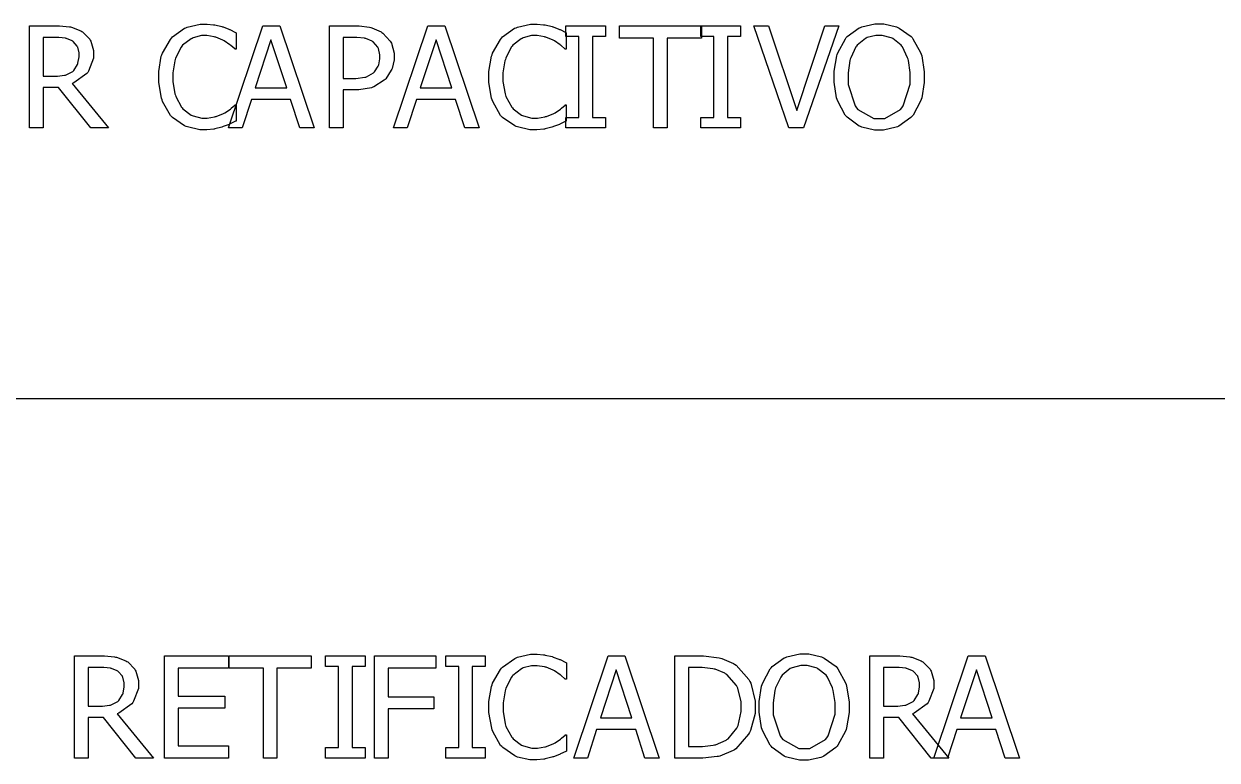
# Model space of a CAD drawing. Header units: millimetres. Extents: x 1974 to 2099, y 1386 to 1555.
# Drawn here: x 2072.844 to 2074.819, y 1473.43 to 1474.649 of the extents above; entities that cross this region are included whole.
import ezdxf

# ---------------------------------------------------------------- set-up
doc = ezdxf.new("R2010")
doc.units = ezdxf.units.MM
doc.layers.add('TEXTO', color=4, linetype='Continuous')

msp = doc.modelspace()

# ---------------------------------------------------------------- linework, layer by layer
at = {"layer": 'TEXTO', "color": 0}
for p, q in [((2072.8533, 1474.4767), (2072.8533, 1474.6456)), ((2072.8533, 1474.6456), (2072.8969, 1474.6456)), ((2072.8969, 1474.6456), (2072.9029, 1474.6456)), ((2072.9029, 1474.6456), (2072.9195, 1474.6443)), ((2072.9195, 1474.6443), (2072.9211, 1474.644)), ((2072.9211, 1474.644), (2072.9228, 1474.6438)), ((2072.9228, 1474.6438), (2072.9383, 1474.6376)), ((2072.9383, 1474.6376), (2072.9399, 1474.6366)), ((2072.9399, 1474.6366), (2072.9413, 1474.6358)), ((2072.9413, 1474.6358), (2072.953, 1474.6235)), ((2073.0899, 1474.6273), (2073.1098, 1474.6417)), ((2073.1098, 1474.6417), (2073.1122, 1474.6427)), ((2073.1122, 1474.6427), (2073.1144, 1474.6437)), ((2073.1144, 1474.6437), (2073.1359, 1474.6486)), ((2073.1359, 1474.6486), (2073.1431, 1474.6486)), ((2073.1431, 1474.6486), (2073.1471, 1474.6486)), ((2073.1471, 1474.6486), (2073.1579, 1474.6476)), ((2073.1579, 1474.6476), (2073.1591, 1474.6474)), ((2073.1591, 1474.6474), (2073.1603, 1474.6472)), ((2073.1603, 1474.6472), (2073.1718, 1474.6446)), ((2073.1718, 1474.6446), (2073.1729, 1474.6442)), ((2073.1729, 1474.6442), (2073.1738, 1474.6439)), ((2073.1738, 1474.6439), (2073.1831, 1474.6404)), ((2073.1828, 1474.4767), (2073.2397, 1474.6456)), ((2073.1831, 1474.6404), (2073.1841, 1474.6399)), ((2073.1841, 1474.6399), (2073.1849, 1474.6396)), ((2073.1849, 1474.6396), (2073.1943, 1474.6349)), ((2073.1943, 1474.6349), (2073.1953, 1474.6343)), ((2073.1953, 1474.6343), (2073.1953, 1474.6073)), ((2073.2397, 1474.6456), (2073.2674, 1474.6456)), ((2073.2674, 1474.6456), (2073.3243, 1474.4767)), ((2073.35, 1474.4767), (2073.35, 1474.6456)), ((2073.35, 1474.6456), (2073.3924, 1474.6456)), ((2073.3924, 1474.6456), (2073.3987, 1474.6456)), ((2073.3987, 1474.6456), (2073.4161, 1474.6435)), ((2073.4161, 1474.6435), (2073.418, 1474.643)), ((2073.418, 1474.643), (2073.4197, 1474.6427)), ((2073.4197, 1474.6427), (2073.4352, 1474.636)), ((2073.4352, 1474.636), (2073.4366, 1474.635)), ((2073.4366, 1474.635), (2073.4381, 1474.6339)), ((2073.4381, 1474.6339), (2073.4503, 1474.6202)), ((2073.4559, 1474.4767), (2073.5128, 1474.6456)), ((2073.5128, 1474.6456), (2073.5406, 1474.6456)), ((2073.5406, 1474.6456), (2073.5975, 1474.4767)), ((2073.6362, 1474.6273), (2073.6562, 1474.6417)), ((2073.6562, 1474.6417), (2073.6585, 1474.6427)), ((2073.6585, 1474.6427), (2073.6608, 1474.6437)), ((2073.6608, 1474.6437), (2073.6823, 1474.6486)), ((2073.6823, 1474.6486), (2073.6895, 1474.6486)), ((2073.6895, 1474.6486), (2073.6935, 1474.6486)), ((2073.6935, 1474.6486), (2073.7042, 1474.6476)), ((2073.7042, 1474.6476), (2073.7055, 1474.6474)), ((2073.7055, 1474.6474), (2073.7067, 1474.6472)), ((2073.7067, 1474.6472), (2073.7182, 1474.6446)), ((2073.7182, 1474.6446), (2073.7193, 1474.6442)), ((2073.7193, 1474.6442), (2073.7202, 1474.6439)), ((2073.7202, 1474.6439), (2073.7295, 1474.6404)), ((2073.7295, 1474.6404), (2073.7304, 1474.6399)), ((2073.7304, 1474.6399), (2073.7313, 1474.6396)), ((2073.7313, 1474.6396), (2073.7407, 1474.6349)), ((2073.7407, 1474.6349), (2073.7417, 1474.6343)), ((2073.7408, 1474.6283), (2073.7408, 1474.6456)), ((2073.7408, 1474.6456), (2073.8064, 1474.6456)), ((2073.7417, 1474.6343), (2073.7417, 1474.6073)), ((2073.8064, 1474.6456), (2073.8064, 1474.6283)), ((2073.8295, 1474.6256), (2073.8295, 1474.6456)), ((2073.8295, 1474.6456), (2073.9653, 1474.6456)), ((2073.9643, 1474.6283), (2073.9643, 1474.6456)), ((2073.9643, 1474.6456), (2074.0299, 1474.6456)), ((2073.9653, 1474.6456), (2073.9653, 1474.6256)), ((2074.0299, 1474.6456), (2074.0299, 1474.6283)), ((2074.1102, 1474.4767), (2074.0521, 1474.6456)), ((2074.0521, 1474.6456), (2074.0762, 1474.6456)), ((2074.0762, 1474.6456), (2074.123, 1474.5054)), ((2074.123, 1474.5054), (2074.1697, 1474.6456)), ((2074.1926, 1474.6456), (2074.1345, 1474.4767)), ((2074.1697, 1474.6456), (2074.1926, 1474.6456)), ((2074.1697, 1474.6456), (2074.1697, 1474.6456)), ((2074.2067, 1474.6281), (2074.2264, 1474.6423)), ((2074.2264, 1474.6423), (2074.2287, 1474.6432)), ((2074.2287, 1474.6432), (2074.2309, 1474.6442)), ((2074.2309, 1474.6442), (2074.2523, 1474.6491)), ((2074.2523, 1474.6491), (2074.2595, 1474.6491)), ((2074.2595, 1474.6491), (2074.2672, 1474.6491)), ((2074.2672, 1474.6491), (2074.2882, 1474.6441)), ((2074.2882, 1474.6441), (2074.2905, 1474.643)), ((2074.2905, 1474.643), (2074.2927, 1474.6421)), ((2074.2927, 1474.6421), (2074.3122, 1474.628)), ((2072.898, 1474.6263), (2072.8757, 1474.6263)), ((2072.8757, 1474.6263), (2072.8757, 1474.5625)), ((2072.9017, 1474.6263), (2072.898, 1474.6263)), ((2072.9127, 1474.6253), (2072.9017, 1474.6263)), ((2072.9138, 1474.625), (2072.9127, 1474.6253)), ((2072.9147, 1474.6248), (2072.9138, 1474.625)), ((2072.9241, 1474.621), (2072.9147, 1474.6248)), ((2072.9248, 1474.6204), (2072.9241, 1474.621)), ((2072.9257, 1474.6199), (2072.9248, 1474.6204)), ((2072.9324, 1474.6121), (2072.9257, 1474.6199)), ((2072.9329, 1474.6111), (2072.9324, 1474.6121)), ((2072.953, 1474.6235), (2072.9538, 1474.622)), ((2072.9538, 1474.622), (2072.9547, 1474.6205)), ((2072.9547, 1474.6205), (2072.959, 1474.605)), ((2073.0734, 1474.6005), (2073.0865, 1474.6234)), ((2073.0865, 1474.6234), (2073.0882, 1474.6254)), ((2073.0882, 1474.6254), (2073.0899, 1474.6273)), ((2073.1056, 1474.612), (2073.1043, 1474.6106)), ((2073.1067, 1474.6135), (2073.1056, 1474.612)), ((2073.1208, 1474.6243), (2073.1067, 1474.6135)), ((2073.1224, 1474.625), (2073.1208, 1474.6243)), ((2073.124, 1474.6258), (2073.1224, 1474.625)), ((2073.1378, 1474.6295), (2073.124, 1474.6258)), ((2073.1429, 1474.6295), (2073.1378, 1474.6295)), ((2073.147, 1474.6295), (2073.1429, 1474.6295)), ((2073.1592, 1474.6275), (2073.147, 1474.6295)), ((2073.1605, 1474.6271), (2073.1592, 1474.6275)), ((2073.1617, 1474.6268), (2073.1605, 1474.6271)), ((2073.1735, 1474.622), (2073.1617, 1474.6268)), ((2073.1745, 1474.6214), (2073.1735, 1474.622)), ((2073.1756, 1474.6208), (2073.1745, 1474.6214)), ((2073.1851, 1474.6144), (2073.1756, 1474.6208)), ((2073.1859, 1474.6137), (2073.1851, 1474.6144)), ((2073.1867, 1474.6132), (2073.1859, 1474.6137)), ((2073.193, 1474.6077), (2073.1867, 1474.6132)), ((2073.2529, 1474.6227), (2073.227, 1474.543)), ((2073.279, 1474.543), (2073.2529, 1474.6227)), ((2073.3911, 1474.6263), (2073.3725, 1474.6263)), ((2073.3725, 1474.6263), (2073.3725, 1474.5588)), ((2073.3952, 1474.6263), (2073.3911, 1474.6263)), ((2073.4075, 1474.6251), (2073.3952, 1474.6263)), ((2073.4087, 1474.6248), (2073.4075, 1474.6251)), ((2073.4099, 1474.6246), (2073.4087, 1474.6248)), ((2073.4202, 1474.6204), (2073.4099, 1474.6246)), ((2073.4212, 1474.6198), (2073.4202, 1474.6204)), ((2073.4221, 1474.6191), (2073.4212, 1474.6198)), ((2073.4297, 1474.6104), (2073.4221, 1474.6191)), ((2073.4503, 1474.6202), (2073.4513, 1474.6186)), ((2073.4513, 1474.6186), (2073.4522, 1474.6169)), ((2073.4522, 1474.6169), (2073.4567, 1474.6003)), ((2073.5261, 1474.6227), (2073.5001, 1474.543)), ((2073.5522, 1474.543), (2073.5261, 1474.6227)), ((2073.6197, 1474.6005), (2073.6328, 1474.6234)), ((2073.6328, 1474.6234), (2073.6346, 1474.6254)), ((2073.6346, 1474.6254), (2073.6362, 1474.6273)), ((2073.652, 1474.612), (2073.6507, 1474.6106)), ((2073.6531, 1474.6135), (2073.652, 1474.612)), ((2073.6672, 1474.6243), (2073.6531, 1474.6135)), ((2073.6688, 1474.625), (2073.6672, 1474.6243)), ((2073.6704, 1474.6258), (2073.6688, 1474.625)), ((2073.6842, 1474.6295), (2073.6704, 1474.6258)), ((2073.6893, 1474.6295), (2073.6842, 1474.6295)), ((2073.6934, 1474.6295), (2073.6893, 1474.6295)), ((2073.7056, 1474.6275), (2073.6934, 1474.6295)), ((2073.7069, 1474.6271), (2073.7056, 1474.6275)), ((2073.7081, 1474.6268), (2073.7069, 1474.6271)), ((2073.7199, 1474.622), (2073.7081, 1474.6268)), ((2073.7209, 1474.6214), (2073.7199, 1474.622)), ((2073.722, 1474.6208), (2073.7209, 1474.6214)), ((2073.7315, 1474.6144), (2073.722, 1474.6208)), ((2073.7323, 1474.6137), (2073.7315, 1474.6144)), ((2073.7331, 1474.6132), (2073.7323, 1474.6137)), ((2073.7394, 1474.6077), (2073.7331, 1474.6132)), ((2073.7624, 1474.6283), (2073.7408, 1474.6283)), ((2073.7624, 1474.4939), (2073.7624, 1474.6283)), ((2073.8064, 1474.6283), (2073.7849, 1474.6283)), ((2073.7849, 1474.6283), (2073.7849, 1474.4939)), ((2073.8861, 1474.6256), (2073.8295, 1474.6256)), ((2073.8861, 1474.4767), (2073.8861, 1474.6256)), ((2073.9653, 1474.6256), (2073.9087, 1474.6256)), ((2073.9087, 1474.6256), (2073.9087, 1474.4767)), ((2073.9859, 1474.6283), (2073.9643, 1474.6283)), ((2073.9859, 1474.4939), (2073.9859, 1474.6283)), ((2074.0299, 1474.6283), (2074.0084, 1474.6283)), ((2074.0084, 1474.6283), (2074.0084, 1474.4939)), ((2074.191, 1474.6012), (2074.2035, 1474.6242)), ((2074.2035, 1474.6242), (2074.2051, 1474.6262)), ((2074.2051, 1474.6262), (2074.2067, 1474.6281)), ((2074.222, 1474.6122), (2074.2208, 1474.6108)), ((2074.2232, 1474.6137), (2074.222, 1474.6122)), ((2074.2367, 1474.6247), (2074.2232, 1474.6137)), ((2074.2382, 1474.6254), (2074.2367, 1474.6247)), ((2074.2397, 1474.6262), (2074.2382, 1474.6254)), ((2074.2542, 1474.6297), (2074.2397, 1474.6262)), ((2074.2596, 1474.6297), (2074.2542, 1474.6297)), ((2074.2644, 1474.6297), (2074.2596, 1474.6297)), ((2074.2792, 1474.6261), (2074.2644, 1474.6297)), ((2074.2808, 1474.6253), (2074.2792, 1474.6261)), ((2074.2823, 1474.6246), (2074.2808, 1474.6253)), ((2074.2958, 1474.6137), (2074.2823, 1474.6246)), ((2074.297, 1474.6122), (2074.2958, 1474.6137)), ((2074.2981, 1474.6108), (2074.297, 1474.6122)), ((2074.3122, 1474.628), (2074.3139, 1474.6262)), ((2074.3139, 1474.6262), (2074.3154, 1474.6243)), ((2074.3139, 1474.6262), (2074.3139, 1474.6262)), ((2074.3154, 1474.6243), (2074.3279, 1474.6014)), ((2072.9333, 1474.6103), (2072.9329, 1474.6111)), ((2072.9355, 1474.6013), (2072.9333, 1474.6103)), ((2072.9336, 1474.5838), (2072.9355, 1474.5945)), ((2072.9355, 1474.598), (2072.9355, 1474.6013)), ((2072.9355, 1474.5945), (2072.9355, 1474.598)), ((2072.9355, 1474.598), (2072.9355, 1474.598)), ((2072.959, 1474.592), (2072.9511, 1474.5708)), ((2072.959, 1474.605), (2072.959, 1474.5998)), ((2072.959, 1474.5998), (2072.959, 1474.592)), ((2073.0672, 1474.5703), (2073.0715, 1474.5953)), ((2073.0715, 1474.5953), (2073.0725, 1474.5979)), ((2073.0725, 1474.5979), (2073.0734, 1474.6005)), ((2073.0951, 1474.5925), (2073.0945, 1474.5903)), ((2073.1043, 1474.6106), (2073.0951, 1474.5925)), ((2073.1935, 1474.6073), (2073.193, 1474.6077)), ((2073.1953, 1474.6073), (2073.1935, 1474.6073)), ((2073.4303, 1474.6093), (2073.4297, 1474.6104)), ((2073.4307, 1474.6082), (2073.4303, 1474.6093)), ((2073.4333, 1474.5979), (2073.4307, 1474.6082)), ((2073.4333, 1474.594), (2073.4333, 1474.5979)), ((2073.4333, 1474.5909), (2073.4333, 1474.594)), ((2073.4333, 1474.594), (2073.4333, 1474.594)), ((2073.4567, 1474.6003), (2073.4567, 1474.5946)), ((2073.4567, 1474.5946), (2073.4567, 1474.5895)), ((2073.4567, 1474.5946), (2073.4567, 1474.5946)), ((2073.6135, 1474.5703), (2073.6179, 1474.5953)), ((2073.6179, 1474.5953), (2073.6189, 1474.5979)), ((2073.6189, 1474.5979), (2073.6197, 1474.6005)), ((2073.6415, 1474.5925), (2073.6409, 1474.5903)), ((2073.6507, 1474.6106), (2073.6415, 1474.5925)), ((2073.7399, 1474.6073), (2073.7394, 1474.6077)), ((2073.7417, 1474.6073), (2073.7399, 1474.6073)), ((2074.1849, 1474.5705), (2074.1892, 1474.5959)), ((2074.1892, 1474.5959), (2074.1901, 1474.5985)), ((2074.1901, 1474.5985), (2074.191, 1474.6012)), ((2074.2123, 1474.5928), (2074.2117, 1474.5906)), ((2074.2208, 1474.6108), (2074.2123, 1474.5928)), ((2074.3065, 1474.593), (2074.2981, 1474.6108)), ((2074.3072, 1474.5908), (2074.3065, 1474.593)), ((2074.3279, 1474.6014), (2074.3289, 1474.5986)), ((2074.3289, 1474.5986), (2074.3298, 1474.5959)), ((2074.3298, 1474.5959), (2074.3342, 1474.5698)), ((2072.926, 1474.5713), (2072.9268, 1474.5721)), ((2072.9268, 1474.5721), (2072.9328, 1474.5815)), ((2072.9328, 1474.5815), (2072.9332, 1474.5826)), ((2072.9332, 1474.5826), (2072.9336, 1474.5838)), ((2073.0938, 1474.5881), (2073.0905, 1474.5678)), ((2073.0945, 1474.5903), (2073.0938, 1474.5881)), ((2073.4245, 1474.5697), (2073.4306, 1474.579)), ((2073.4306, 1474.579), (2073.431, 1474.58)), ((2073.431, 1474.58), (2073.4313, 1474.5811)), ((2073.4313, 1474.5811), (2073.4333, 1474.5909)), ((2073.452, 1474.5722), (2073.443, 1474.5583)), ((2073.4527, 1474.5738), (2073.452, 1474.5722)), ((2073.4533, 1474.5754), (2073.4527, 1474.5738)), ((2073.4567, 1474.5895), (2073.4533, 1474.5754)), ((2073.6402, 1474.5881), (2073.6369, 1474.5678)), ((2073.6409, 1474.5903), (2073.6402, 1474.5881)), ((2074.2111, 1474.5884), (2074.2081, 1474.568)), ((2074.2117, 1474.5906), (2074.2111, 1474.5884)), ((2074.3078, 1474.5886), (2074.3072, 1474.5908)), ((2074.3109, 1474.5685), (2074.3078, 1474.5886)), ((2072.8757, 1474.5625), (2072.8955, 1474.5625)), ((2072.8955, 1474.5625), (2072.8998, 1474.5625)), ((2072.8998, 1474.5625), (2072.9114, 1474.564)), ((2072.9114, 1474.564), (2072.9128, 1474.5643)), ((2072.9128, 1474.5643), (2072.9141, 1474.5646)), ((2072.9141, 1474.5646), (2072.925, 1474.5704)), ((2072.925, 1474.5704), (2072.926, 1474.5713)), ((2072.948, 1474.5666), (2072.9266, 1474.5513)), ((2072.9496, 1474.5686), (2072.948, 1474.5666)), ((2072.9511, 1474.5708), (2072.9496, 1474.5686)), ((2073.0672, 1474.561), (2073.0672, 1474.5703)), ((2073.0672, 1474.5522), (2073.0672, 1474.561)), ((2073.0717, 1474.5259), (2073.0672, 1474.5522)), ((2073.0905, 1474.5678), (2073.0905, 1474.561)), ((2073.0905, 1474.561), (2073.0905, 1474.5535)), ((2073.0905, 1474.5535), (2073.0939, 1474.5332)), ((2073.3725, 1474.5588), (2073.3878, 1474.5588)), ((2073.3878, 1474.5588), (2073.3932, 1474.5588)), ((2073.3932, 1474.5588), (2073.4083, 1474.5607)), ((2073.4083, 1474.5607), (2073.4098, 1474.561)), ((2073.4098, 1474.561), (2073.4112, 1474.5614)), ((2073.4112, 1474.5614), (2073.4228, 1474.568)), ((2073.4228, 1474.568), (2073.4238, 1474.5688)), ((2073.4405, 1474.5557), (2073.4233, 1474.5448)), ((2073.4238, 1474.5688), (2073.4245, 1474.5697)), ((2073.4419, 1474.5571), (2073.4405, 1474.5557)), ((2073.443, 1474.5583), (2073.4419, 1474.5571)), ((2073.6135, 1474.561), (2073.6135, 1474.5703)), ((2073.6135, 1474.5522), (2073.6135, 1474.561)), ((2073.6181, 1474.5259), (2073.6135, 1474.5522)), ((2073.6369, 1474.5678), (2073.6369, 1474.561)), ((2073.6369, 1474.561), (2073.6369, 1474.5535)), ((2073.6369, 1474.5535), (2073.6403, 1474.5332)), ((2074.1849, 1474.5611), (2074.1849, 1474.5705)), ((2074.1849, 1474.5525), (2074.1849, 1474.5611)), ((2074.1891, 1474.5266), (2074.1849, 1474.5525)), ((2074.2081, 1474.568), (2074.2081, 1474.5611)), ((2074.2081, 1474.5611), (2074.2081, 1474.5484)), ((2074.3109, 1474.5611), (2074.3109, 1474.5685)), ((2074.3109, 1474.5491), (2074.3109, 1474.5611)), ((2074.3109, 1474.5611), (2074.3109, 1474.5611)), ((2074.3342, 1474.5698), (2074.3342, 1474.5611)), ((2074.3342, 1474.5611), (2074.3342, 1474.5518)), ((2072.9014, 1474.5438), (2072.8757, 1474.5438)), ((2072.8757, 1474.5438), (2072.8757, 1474.4767)), ((2072.9549, 1474.4767), (2072.9014, 1474.5438)), ((2072.9266, 1474.5513), (2072.924, 1474.5502)), ((2072.924, 1474.5502), (2072.9841, 1474.4767)), ((2072.924, 1474.5502), (2072.924, 1474.5502)), ((2073.0939, 1474.5332), (2073.0947, 1474.5311)), ((2073.227, 1474.543), (2073.279, 1474.543)), ((2073.227, 1474.543), (2073.227, 1474.543)), ((2073.3915, 1474.5396), (2073.3725, 1474.5396)), ((2073.3725, 1474.5396), (2073.3725, 1474.4767)), ((2073.3984, 1474.5396), (2073.3915, 1474.5396)), ((2073.4193, 1474.5433), (2073.3984, 1474.5396)), ((2073.4214, 1474.544), (2073.4193, 1474.5433)), ((2073.4233, 1474.5448), (2073.4214, 1474.544)), ((2073.5001, 1474.543), (2073.5522, 1474.543)), ((2073.5001, 1474.543), (2073.5001, 1474.543)), ((2073.6403, 1474.5332), (2073.6411, 1474.5311)), ((2074.2081, 1474.5484), (2074.2198, 1474.5132)), ((2074.2992, 1474.5132), (2074.3109, 1474.5491)), ((2074.3342, 1474.5518), (2074.3299, 1474.5267)), ((2073.0727, 1474.5231), (2073.0717, 1474.5259)), ((2073.0736, 1474.5204), (2073.0727, 1474.5231)), ((2073.0866, 1474.4975), (2073.0736, 1474.5204)), ((2073.0947, 1474.5311), (2073.0954, 1474.529)), ((2073.0954, 1474.529), (2073.1049, 1474.5113)), ((2073.1872, 1474.5093), (2073.1932, 1474.5145)), ((2073.1932, 1474.5145), (2073.1937, 1474.5149)), ((2073.1937, 1474.5149), (2073.1953, 1474.5149)), ((2073.1953, 1474.5149), (2073.1953, 1474.4881)), ((2073.2207, 1474.5238), (2073.2055, 1474.4767)), ((2073.2853, 1474.5238), (2073.2207, 1474.5238)), ((2073.3007, 1474.4767), (2073.2853, 1474.5238)), ((2073.4939, 1474.5238), (2073.4786, 1474.4767)), ((2073.5584, 1474.5238), (2073.4939, 1474.5238)), ((2073.5738, 1474.4767), (2073.5584, 1474.5238)), ((2073.6191, 1474.5231), (2073.6181, 1474.5259)), ((2073.6199, 1474.5204), (2073.6191, 1474.5231)), ((2073.6329, 1474.4975), (2073.6199, 1474.5204)), ((2073.6411, 1474.5311), (2073.6418, 1474.529)), ((2073.6418, 1474.529), (2073.6513, 1474.5113)), ((2073.7335, 1474.5093), (2073.7396, 1474.5145)), ((2073.7396, 1474.5145), (2073.74, 1474.5149)), ((2073.74, 1474.5149), (2073.7417, 1474.5149)), ((2073.7417, 1474.5149), (2073.7417, 1474.4881)), ((2074.19, 1474.5238), (2074.1891, 1474.5266)), ((2074.1909, 1474.5211), (2074.19, 1474.5238)), ((2074.2034, 1474.4981), (2074.1909, 1474.5211)), ((2074.2198, 1474.5132), (2074.2221, 1474.5101)), ((2074.2969, 1474.5101), (2074.2992, 1474.5132)), ((2074.3281, 1474.5212), (2074.3155, 1474.4981)), ((2074.329, 1474.5239), (2074.3281, 1474.5212)), ((2074.3299, 1474.5267), (2074.329, 1474.5239)), ((2073.0883, 1474.4957), (2073.0866, 1474.4975)), ((2073.09, 1474.4939), (2073.0883, 1474.4957)), ((2073.11, 1474.4802), (2073.09, 1474.4939)), ((2073.1049, 1474.5113), (2073.1061, 1474.5099)), ((2073.1061, 1474.5099), (2073.1073, 1474.5085)), ((2073.1073, 1474.5085), (2073.1211, 1474.498)), ((2073.1211, 1474.498), (2073.1227, 1474.4972)), ((2073.1227, 1474.4972), (2073.1243, 1474.4966)), ((2073.1243, 1474.4966), (2073.1383, 1474.493)), ((2073.1383, 1474.493), (2073.1429, 1474.493)), ((2073.1429, 1474.493), (2073.1474, 1474.493)), ((2073.1474, 1474.493), (2073.1595, 1474.495)), ((2073.1595, 1474.495), (2073.161, 1474.4954)), ((2073.161, 1474.4954), (2073.1623, 1474.4958)), ((2073.1623, 1474.4958), (2073.1745, 1474.5008)), ((2073.1745, 1474.5008), (2073.1757, 1474.5014)), ((2073.1757, 1474.5014), (2073.1767, 1474.502)), ((2073.1767, 1474.502), (2073.1857, 1474.508)), ((2073.1857, 1474.508), (2073.1865, 1474.5086)), ((2073.1865, 1474.5086), (2073.1872, 1474.5093)), ((2073.6347, 1474.4957), (2073.6329, 1474.4975)), ((2073.6363, 1474.4939), (2073.6347, 1474.4957)), ((2073.6564, 1474.4802), (2073.6363, 1474.4939)), ((2073.6513, 1474.5113), (2073.6525, 1474.5099)), ((2073.6525, 1474.5099), (2073.6537, 1474.5085)), ((2073.6537, 1474.5085), (2073.6675, 1474.498)), ((2073.6675, 1474.498), (2073.6691, 1474.4972)), ((2073.6691, 1474.4972), (2073.6707, 1474.4966)), ((2073.6707, 1474.4966), (2073.6846, 1474.493)), ((2073.6846, 1474.493), (2073.6893, 1474.493)), ((2073.6893, 1474.493), (2073.6938, 1474.493)), ((2073.6938, 1474.493), (2073.7059, 1474.495)), ((2073.7059, 1474.495), (2073.7073, 1474.4954)), ((2073.7073, 1474.4954), (2073.7087, 1474.4958)), ((2073.7087, 1474.4958), (2073.7209, 1474.5008)), ((2073.7209, 1474.5008), (2073.7221, 1474.5014)), ((2073.7221, 1474.5014), (2073.7231, 1474.502)), ((2073.7231, 1474.502), (2073.7321, 1474.508)), ((2073.7321, 1474.508), (2073.7328, 1474.5086)), ((2073.7328, 1474.5086), (2073.7335, 1474.5093)), ((2073.7408, 1474.4767), (2073.7408, 1474.4939)), ((2073.7408, 1474.4939), (2073.7624, 1474.4939)), ((2073.7849, 1474.4939), (2073.8064, 1474.4939)), ((2073.8064, 1474.4939), (2073.8064, 1474.4767)), ((2073.8064, 1474.4939), (2073.8064, 1474.4939)), ((2073.9643, 1474.4767), (2073.9643, 1474.4939)), ((2073.9643, 1474.4939), (2073.9859, 1474.4939)), ((2074.0084, 1474.4939), (2074.0299, 1474.4939)), ((2074.0299, 1474.4939), (2074.0299, 1474.4767)), ((2074.0299, 1474.4939), (2074.0299, 1474.4939)), ((2074.205, 1474.4962), (2074.2034, 1474.4981)), ((2074.2067, 1474.4943), (2074.205, 1474.4962)), ((2074.2263, 1474.4799), (2074.2067, 1474.4943)), ((2074.2221, 1474.5101), (2074.2244, 1474.5072)), ((2074.2244, 1474.5072), (2074.2507, 1474.4926)), ((2074.2689, 1474.4926), (2074.2946, 1474.5072)), ((2074.3121, 1474.4942), (2074.292, 1474.4797)), ((2074.2946, 1474.5072), (2074.2969, 1474.5101)), ((2074.3139, 1474.4962), (2074.3121, 1474.4942)), ((2074.3155, 1474.4981), (2074.3139, 1474.4962)), ((2072.8757, 1474.4767), (2072.8533, 1474.4767)), ((2072.9841, 1474.4767), (2072.9549, 1474.4767)), ((2073.1124, 1474.4792), (2073.11, 1474.4802)), ((2073.1146, 1474.4783), (2073.1124, 1474.4792)), ((2073.1352, 1474.4736), (2073.1146, 1474.4783)), ((2073.1428, 1474.4736), (2073.1352, 1474.4736)), ((2073.1466, 1474.4736), (2073.1428, 1474.4736)), ((2073.1428, 1474.4736), (2073.1428, 1474.4736)), ((2073.1582, 1474.4746), (2073.1466, 1474.4736)), ((2073.1592, 1474.4748), (2073.1582, 1474.4746)), ((2073.1602, 1474.4751), (2073.1592, 1474.4748)), ((2073.1716, 1474.4781), (2073.1602, 1474.4751)), ((2073.1729, 1474.4785), (2073.1716, 1474.4781)), ((2073.174, 1474.4789), (2073.1729, 1474.4785)), ((2073.184, 1474.4827), (2073.174, 1474.4789)), ((2073.2055, 1474.4767), (2073.1828, 1474.4767)), ((2073.1848, 1474.4831), (2073.184, 1474.4827)), ((2073.1856, 1474.4836), (2073.1848, 1474.4831)), ((2073.1943, 1474.4877), (2073.1856, 1474.4836)), ((2073.1953, 1474.4881), (2073.1943, 1474.4877)), ((2073.2055, 1474.4767), (2073.2055, 1474.4767)), ((2073.3243, 1474.4767), (2073.3007, 1474.4767)), ((2073.3725, 1474.4767), (2073.35, 1474.4767)), ((2073.4786, 1474.4767), (2073.4559, 1474.4767)), ((2073.4786, 1474.4767), (2073.4786, 1474.4767)), ((2073.5975, 1474.4767), (2073.5738, 1474.4767)), ((2073.6587, 1474.4792), (2073.6564, 1474.4802)), ((2073.661, 1474.4783), (2073.6587, 1474.4792)), ((2073.6815, 1474.4736), (2073.661, 1474.4783)), ((2073.6892, 1474.4736), (2073.6815, 1474.4736)), ((2073.693, 1474.4736), (2073.6892, 1474.4736)), ((2073.6892, 1474.4736), (2073.6892, 1474.4736)), ((2073.7045, 1474.4746), (2073.693, 1474.4736)), ((2073.7056, 1474.4748), (2073.7045, 1474.4746)), ((2073.7066, 1474.4751), (2073.7056, 1474.4748)), ((2073.718, 1474.4781), (2073.7066, 1474.4751)), ((2073.7193, 1474.4785), (2073.718, 1474.4781)), ((2073.7204, 1474.4789), (2073.7193, 1474.4785)), ((2073.7303, 1474.4827), (2073.7204, 1474.4789)), ((2073.7312, 1474.4831), (2073.7303, 1474.4827)), ((2073.732, 1474.4836), (2073.7312, 1474.4831)), ((2073.7407, 1474.4877), (2073.732, 1474.4836)), ((2073.7417, 1474.4881), (2073.7407, 1474.4877)), ((2073.8064, 1474.4767), (2073.7408, 1474.4767)), ((2073.9087, 1474.4767), (2073.8861, 1474.4767)), ((2073.9087, 1474.4767), (2073.9087, 1474.4767)), ((2074.0299, 1474.4767), (2073.9643, 1474.4767)), ((2074.1345, 1474.4767), (2074.1102, 1474.4767)), ((2074.2286, 1474.4789), (2074.2263, 1474.4799)), ((2074.2308, 1474.4779), (2074.2286, 1474.4789)), ((2074.2517, 1474.4732), (2074.2308, 1474.4779)), ((2074.2507, 1474.4926), (2074.2596, 1474.4926)), ((2074.2595, 1474.4732), (2074.2517, 1474.4732)), ((2074.2664, 1474.4732), (2074.2595, 1474.4732)), ((2074.2596, 1474.4926), (2074.2689, 1474.4926)), ((2074.2875, 1474.4778), (2074.2664, 1474.4732)), ((2074.2898, 1474.4787), (2074.2875, 1474.4778)), ((2074.292, 1474.4797), (2074.2898, 1474.4787)), ((2098.7779, 1474.0283), (2069.8934, 1474.0283)), ((2073.6609, 1473.6006), (2073.6824, 1473.6055)), ((2073.6824, 1473.6055), (2073.6896, 1473.6055)), ((2073.6896, 1473.6055), (2073.6936, 1473.6055)), ((2073.6936, 1473.6055), (2073.7042, 1473.6045)), ((2073.7042, 1473.6045), (2073.7055, 1473.6043)), ((2073.7055, 1473.6043), (2073.7067, 1473.6041)), ((2074.1067, 1473.6011), (2074.1281, 1473.606)), ((2074.1281, 1473.606), (2074.1353, 1473.606)), ((2074.1353, 1473.606), (2074.143, 1473.606)), ((2074.143, 1473.606), (2074.164, 1473.601)), ((2072.9278, 1473.4336), (2072.9278, 1473.6025)), ((2072.9278, 1473.6025), (2072.9714, 1473.6025)), ((2072.9714, 1473.6025), (2072.9774, 1473.6025)), ((2072.9774, 1473.6025), (2072.994, 1473.6011)), ((2072.994, 1473.6011), (2072.9957, 1473.6008)), ((2072.9957, 1473.6008), (2072.9973, 1473.6006)), ((2072.9973, 1473.6006), (2073.0128, 1473.5944)), ((2073.0128, 1473.5944), (2073.0144, 1473.5934)), ((2073.0144, 1473.5934), (2073.0158, 1473.5926)), ((2073.0158, 1473.5926), (2073.0275, 1473.5805)), ((2073.0768, 1473.4336), (2073.0768, 1473.6025)), ((2073.0768, 1473.6025), (2073.1824, 1473.6025)), ((2073.1824, 1473.6025), (2073.1824, 1473.5825)), ((2073.1838, 1473.5825), (2073.1838, 1473.6025)), ((2073.1838, 1473.6025), (2073.3197, 1473.6025)), ((2073.3197, 1473.6025), (2073.3197, 1473.5825)), ((2073.3434, 1473.5852), (2073.3434, 1473.6025)), ((2073.3434, 1473.6025), (2073.4089, 1473.6025)), ((2073.3649, 1473.5852), (2073.3434, 1473.5852)), ((2073.3649, 1473.4508), (2073.3649, 1473.5852)), ((2073.4089, 1473.5852), (2073.3874, 1473.5852)), ((2073.3874, 1473.5852), (2073.3874, 1473.4508)), ((2073.4089, 1473.6025), (2073.4089, 1473.5852)), ((2073.4245, 1473.4336), (2073.4245, 1473.6025)), ((2073.4245, 1473.6025), (2073.5256, 1473.6025)), ((2073.5256, 1473.6025), (2073.5256, 1473.5825)), ((2073.5256, 1473.6025), (2073.5256, 1473.6025)), ((2073.5421, 1473.5852), (2073.5421, 1473.6025)), ((2073.5421, 1473.6025), (2073.6077, 1473.6025)), ((2073.5637, 1473.5852), (2073.5421, 1473.5852)), ((2073.5637, 1473.4508), (2073.5637, 1473.5852)), ((2073.6077, 1473.5852), (2073.5861, 1473.5852)), ((2073.5861, 1473.5852), (2073.5861, 1473.4508)), ((2073.6077, 1473.6025), (2073.6077, 1473.5852)), ((2073.6363, 1473.5842), (2073.6563, 1473.5986)), ((2073.6563, 1473.5986), (2073.6586, 1473.5996)), ((2073.6586, 1473.5996), (2073.6609, 1473.6006)), ((2073.6843, 1473.5864), (2073.6705, 1473.5827)), ((2073.6894, 1473.5864), (2073.6843, 1473.5864)), ((2073.6935, 1473.5864), (2073.6894, 1473.5864)), ((2073.7057, 1473.5844), (2073.6935, 1473.5864)), ((2073.7067, 1473.6041), (2073.7182, 1473.6015)), ((2073.7182, 1473.6015), (2073.7193, 1473.6011)), ((2073.7193, 1473.6011), (2073.7202, 1473.6008)), ((2073.7202, 1473.6008), (2073.7296, 1473.5973)), ((2073.7296, 1473.5973), (2073.7305, 1473.5968)), ((2073.7305, 1473.5968), (2073.7314, 1473.5965)), ((2073.7314, 1473.5965), (2073.7408, 1473.5918)), ((2073.7408, 1473.5918), (2073.7418, 1473.5912)), ((2073.7418, 1473.5912), (2073.7418, 1473.5642)), ((2073.7539, 1473.4336), (2073.8109, 1473.6025)), ((2073.8109, 1473.6025), (2073.8386, 1473.6025)), ((2073.8386, 1473.6025), (2073.8955, 1473.4336)), ((2073.9212, 1473.4336), (2073.9212, 1473.6025)), ((2073.9212, 1473.6025), (2073.9597, 1473.6025)), ((2073.9597, 1473.6025), (2073.969, 1473.6025)), ((2073.969, 1473.6025), (2073.9947, 1473.5996)), ((2073.9947, 1473.5996), (2073.997, 1473.5989)), ((2073.997, 1473.5989), (2073.9993, 1473.5983)), ((2073.9993, 1473.5983), (2074.0185, 1473.5902)), ((2074.0185, 1473.5902), (2074.0201, 1473.5891)), ((2074.0201, 1473.5891), (2074.0228, 1473.5873)), ((2074.0228, 1473.5873), (2074.0439, 1473.5635)), ((2074.0809, 1473.5831), (2074.0825, 1473.585)), ((2074.0825, 1473.585), (2074.1021, 1473.5992)), ((2074.1021, 1473.5992), (2074.1044, 1473.6001)), ((2074.1044, 1473.6001), (2074.1067, 1473.6011)), ((2074.1299, 1473.5866), (2074.1154, 1473.5831)), ((2074.1354, 1473.5866), (2074.1299, 1473.5866)), ((2074.1402, 1473.5866), (2074.1354, 1473.5866)), ((2074.155, 1473.583), (2074.1402, 1473.5866)), ((2074.164, 1473.601), (2074.1663, 1473.5999)), ((2074.1663, 1473.5999), (2074.1685, 1473.599)), ((2074.1685, 1473.599), (2074.1881, 1473.5849)), ((2074.1881, 1473.5849), (2074.1897, 1473.5831)), ((2074.244, 1473.4336), (2074.244, 1473.6025)), ((2074.244, 1473.6025), (2074.2876, 1473.6025)), ((2074.2876, 1473.6025), (2074.2936, 1473.6025)), ((2074.2936, 1473.6025), (2074.3103, 1473.6011)), ((2074.3103, 1473.6011), (2074.3119, 1473.6008)), ((2074.3119, 1473.6008), (2074.3135, 1473.6006)), ((2074.3135, 1473.6006), (2074.3291, 1473.5944)), ((2074.3291, 1473.5944), (2074.3306, 1473.5934)), ((2074.3306, 1473.5934), (2074.332, 1473.5926)), ((2074.332, 1473.5926), (2074.3438, 1473.5805)), ((2074.3501, 1473.4336), (2074.407, 1473.6025)), ((2074.407, 1473.6025), (2074.4347, 1473.6025)), ((2074.4347, 1473.6025), (2074.4916, 1473.4336)), ((2072.9725, 1473.5832), (2072.9503, 1473.5832)), ((2072.9503, 1473.5832), (2072.9503, 1473.5194)), ((2072.9762, 1473.5832), (2072.9725, 1473.5832)), ((2072.9872, 1473.5822), (2072.9762, 1473.5832)), ((2072.9883, 1473.5819), (2072.9872, 1473.5822)), ((2072.9893, 1473.5817), (2072.9883, 1473.5819)), ((2072.9986, 1473.5779), (2072.9893, 1473.5817)), ((2072.9993, 1473.5773), (2072.9986, 1473.5779)), ((2073.0002, 1473.5768), (2072.9993, 1473.5773)), ((2073.007, 1473.569), (2073.0002, 1473.5768)), ((2073.0075, 1473.568), (2073.007, 1473.569)), ((2073.0079, 1473.5672), (2073.0075, 1473.568)), ((2073.01, 1473.5582), (2073.0079, 1473.5672)), ((2073.0275, 1473.5805), (2073.0283, 1473.5789)), ((2073.0283, 1473.5789), (2073.0292, 1473.5774)), ((2073.0292, 1473.5774), (2073.0335, 1473.5618)), ((2073.1824, 1473.5825), (2073.0993, 1473.5825)), ((2073.0993, 1473.5825), (2073.0993, 1473.5362)), ((2073.2405, 1473.5825), (2073.1838, 1473.5825)), ((2073.2405, 1473.4336), (2073.2405, 1473.5825)), ((2073.3197, 1473.5825), (2073.2629, 1473.5825)), ((2073.2629, 1473.5825), (2073.2629, 1473.4336)), ((2073.5256, 1473.5825), (2073.447, 1473.5825)), ((2073.447, 1473.5825), (2073.447, 1473.5349)), ((2073.6198, 1473.5575), (2073.6329, 1473.5804)), ((2073.6329, 1473.5804), (2073.6347, 1473.5823)), ((2073.6347, 1473.5823), (2073.6363, 1473.5842)), ((2073.6508, 1473.5675), (2073.6416, 1473.5494)), ((2073.6521, 1473.5689), (2073.6508, 1473.5675)), ((2073.6532, 1473.5704), (2073.6521, 1473.5689)), ((2073.6673, 1473.5812), (2073.6532, 1473.5704)), ((2073.6689, 1473.5819), (2073.6673, 1473.5812)), ((2073.6705, 1473.5827), (2073.6689, 1473.5819)), ((2073.707, 1473.5841), (2073.7057, 1473.5844)), ((2073.7082, 1473.5838), (2073.707, 1473.5841)), ((2073.72, 1473.5789), (2073.7082, 1473.5838)), ((2073.721, 1473.5783), (2073.72, 1473.5789)), ((2073.7221, 1473.5777), (2073.721, 1473.5783)), ((2073.7316, 1473.5713), (2073.7221, 1473.5777)), ((2073.7324, 1473.5706), (2073.7316, 1473.5713)), ((2073.7332, 1473.5701), (2073.7324, 1473.5706)), ((2073.7395, 1473.5646), (2073.7332, 1473.5701)), ((2073.8241, 1473.5796), (2073.7981, 1473.4999)), ((2073.8502, 1473.4999), (2073.8241, 1473.5796)), ((2073.9607, 1473.5832), (2073.9437, 1473.5832)), ((2073.9437, 1473.5832), (2073.9437, 1473.4529)), ((2073.9667, 1473.5832), (2073.9607, 1473.5832)), ((2073.9844, 1473.5812), (2073.9667, 1473.5832)), ((2073.9862, 1473.5809), (2073.9844, 1473.5812)), ((2073.9878, 1473.5805), (2073.9862, 1473.5809)), ((2074.0038, 1473.5739), (2073.9878, 1473.5805)), ((2074.0054, 1473.573), (2074.0038, 1473.5739)), ((2074.0074, 1473.5717), (2074.0054, 1473.573)), ((2074.0234, 1473.5538), (2074.0074, 1473.5717)), ((2074.0668, 1473.5581), (2074.0793, 1473.5811)), ((2074.0793, 1473.5811), (2074.0809, 1473.5831)), ((2074.0967, 1473.5677), (2074.0881, 1473.5497)), ((2074.0978, 1473.5691), (2074.0967, 1473.5677)), ((2074.099, 1473.5706), (2074.0978, 1473.5691)), ((2074.1124, 1473.5816), (2074.099, 1473.5706)), ((2074.1139, 1473.5823), (2074.1124, 1473.5816)), ((2074.1154, 1473.5831), (2074.1139, 1473.5823)), ((2074.1566, 1473.5822), (2074.155, 1473.583)), ((2074.1582, 1473.5815), (2074.1566, 1473.5822)), ((2074.1716, 1473.5706), (2074.1582, 1473.5815)), ((2074.1728, 1473.5691), (2074.1716, 1473.5706)), ((2074.1739, 1473.5677), (2074.1728, 1473.5691)), ((2074.1823, 1473.5499), (2074.1739, 1473.5677)), ((2074.1897, 1473.5831), (2074.1913, 1473.5812)), ((2074.1897, 1473.5831), (2074.1897, 1473.5831)), ((2074.1913, 1473.5812), (2074.2038, 1473.5583)), ((2074.2887, 1473.5832), (2074.2665, 1473.5832)), ((2074.2665, 1473.5832), (2074.2665, 1473.5194)), ((2074.2923, 1473.5832), (2074.2887, 1473.5832)), ((2074.3034, 1473.5822), (2074.2923, 1473.5832)), ((2074.3045, 1473.5819), (2074.3034, 1473.5822)), ((2074.3055, 1473.5817), (2074.3045, 1473.5819)), ((2074.3147, 1473.5779), (2074.3055, 1473.5817)), ((2074.3156, 1473.5773), (2074.3147, 1473.5779)), ((2074.3165, 1473.5768), (2074.3156, 1473.5773)), ((2074.3232, 1473.569), (2074.3165, 1473.5768)), ((2074.3237, 1473.568), (2074.3232, 1473.569)), ((2074.3241, 1473.5672), (2074.3237, 1473.568)), ((2074.3263, 1473.5582), (2074.3241, 1473.5672)), ((2074.3438, 1473.5805), (2074.3446, 1473.5789)), ((2074.3446, 1473.5789), (2074.3454, 1473.5774)), ((2074.3454, 1473.5774), (2074.3498, 1473.5618)), ((2074.4203, 1473.5796), (2074.3943, 1473.4999)), ((2074.4464, 1473.4999), (2074.4203, 1473.5796)), ((2073.0081, 1473.5407), (2073.01, 1473.5514)), ((2073.01, 1473.5549), (2073.01, 1473.5582)), ((2073.01, 1473.5514), (2073.01, 1473.5549)), ((2073.01, 1473.5549), (2073.01, 1473.5549)), ((2073.0335, 1473.5488), (2073.0256, 1473.5277)), ((2073.0335, 1473.5618), (2073.0335, 1473.5566)), ((2073.0335, 1473.5566), (2073.0335, 1473.5488)), ((2073.6136, 1473.5272), (2073.618, 1473.5522)), ((2073.618, 1473.5522), (2073.619, 1473.5548)), ((2073.619, 1473.5548), (2073.6198, 1473.5575)), ((2073.6403, 1473.545), (2073.637, 1473.5247)), ((2073.641, 1473.5472), (2073.6403, 1473.545)), ((2073.6416, 1473.5494), (2073.641, 1473.5472)), ((2073.74, 1473.5642), (2073.7395, 1473.5646)), ((2073.7418, 1473.5642), (2073.74, 1473.5642)), ((2074.0245, 1473.5514), (2074.0234, 1473.5538)), ((2074.0256, 1473.5492), (2074.0245, 1473.5514)), ((2074.031, 1473.5265), (2074.0256, 1473.5492)), ((2074.0439, 1473.5635), (2074.0454, 1473.5605)), ((2074.0454, 1473.5605), (2074.0469, 1473.5576)), ((2074.0469, 1473.5576), (2074.0544, 1473.5279)), ((2074.0606, 1473.5274), (2074.065, 1473.5528)), ((2074.065, 1473.5528), (2074.0659, 1473.5554)), ((2074.0659, 1473.5554), (2074.0668, 1473.5581)), ((2074.0869, 1473.5453), (2074.084, 1473.5249)), ((2074.0876, 1473.5475), (2074.0869, 1473.5453)), ((2074.0881, 1473.5497), (2074.0876, 1473.5475)), ((2074.183, 1473.5477), (2074.1823, 1473.5499)), ((2074.1836, 1473.5455), (2074.183, 1473.5477)), ((2074.1866, 1473.5254), (2074.1836, 1473.5455)), ((2074.2038, 1473.5583), (2074.2047, 1473.5555)), ((2074.2047, 1473.5555), (2074.2055, 1473.5528)), ((2074.2055, 1473.5528), (2074.21, 1473.5267)), ((2074.3244, 1473.5407), (2074.3263, 1473.5514)), ((2074.3263, 1473.5549), (2074.3263, 1473.5582)), ((2074.3263, 1473.5514), (2074.3263, 1473.5549)), ((2074.3263, 1473.5549), (2074.3263, 1473.5549)), ((2074.3498, 1473.5488), (2074.3419, 1473.5277)), ((2074.3498, 1473.5618), (2074.3498, 1473.5566)), ((2074.3498, 1473.5566), (2074.3498, 1473.5488)), ((2072.9887, 1473.5214), (2072.9995, 1473.5273)), ((2072.9995, 1473.5273), (2073.0005, 1473.5282)), ((2073.0005, 1473.5282), (2073.0013, 1473.529)), ((2073.0013, 1473.529), (2073.0073, 1473.5385)), ((2073.0073, 1473.5385), (2073.0077, 1473.5395)), ((2073.0077, 1473.5395), (2073.0081, 1473.5407)), ((2073.0241, 1473.5255), (2073.0225, 1473.5235)), ((2073.0256, 1473.5277), (2073.0241, 1473.5255)), ((2073.0993, 1473.5362), (2073.1768, 1473.5362)), ((2073.1768, 1473.5362), (2073.1768, 1473.5162)), ((2073.447, 1473.5349), (2073.5223, 1473.5349)), ((2073.5223, 1473.5349), (2073.5223, 1473.5149)), ((2073.6136, 1473.5179), (2073.6136, 1473.5272)), ((2074.031, 1473.5182), (2074.031, 1473.5265)), ((2074.0544, 1473.5279), (2074.0544, 1473.5179)), ((2074.0606, 1473.518), (2074.0606, 1473.5274)), ((2074.1866, 1473.518), (2074.1866, 1473.5254)), ((2074.21, 1473.5267), (2074.21, 1473.518)), ((2074.3049, 1473.5214), (2074.3158, 1473.5273)), ((2074.3158, 1473.5273), (2074.3168, 1473.5282)), ((2074.3168, 1473.5282), (2074.3176, 1473.529)), ((2074.3176, 1473.529), (2074.3236, 1473.5385)), ((2074.3236, 1473.5385), (2074.324, 1473.5395)), ((2074.324, 1473.5395), (2074.3244, 1473.5407)), ((2074.3404, 1473.5255), (2074.3387, 1473.5235)), ((2074.3419, 1473.5277), (2074.3404, 1473.5255)), ((2072.9503, 1473.5194), (2072.97, 1473.5194)), ((2072.97, 1473.5194), (2072.9743, 1473.5194)), ((2072.9743, 1473.5194), (2072.986, 1473.5209)), ((2072.986, 1473.5209), (2072.9874, 1473.5211)), ((2072.9874, 1473.5211), (2072.9887, 1473.5214)), ((2073.0012, 1473.5081), (2072.9985, 1473.507)), ((2072.9985, 1473.507), (2073.0586, 1473.4336)), ((2072.9985, 1473.507), (2072.9985, 1473.507)), ((2073.0225, 1473.5235), (2073.0012, 1473.5081)), ((2073.1768, 1473.5162), (2073.0993, 1473.5162)), ((2073.0993, 1473.5162), (2073.0993, 1473.4536)), ((2073.5223, 1473.5149), (2073.447, 1473.5149)), ((2073.447, 1473.5149), (2073.447, 1473.4336)), ((2073.6136, 1473.5092), (2073.6136, 1473.5179)), ((2073.6182, 1473.4828), (2073.6136, 1473.5092)), ((2073.637, 1473.5247), (2073.637, 1473.5179)), ((2073.637, 1473.5179), (2073.637, 1473.5104)), ((2073.637, 1473.5104), (2073.6404, 1473.49)), ((2074.026, 1473.4874), (2074.031, 1473.5105)), ((2074.031, 1473.5105), (2074.031, 1473.5182)), ((2074.031, 1473.5182), (2074.031, 1473.5182)), ((2074.0544, 1473.5075), (2074.0465, 1473.4792)), ((2074.0544, 1473.5179), (2074.0544, 1473.5075)), ((2074.0544, 1473.5179), (2074.0544, 1473.5179)), ((2074.0606, 1473.5094), (2074.0606, 1473.518)), ((2074.065, 1473.4835), (2074.0606, 1473.5094)), ((2074.084, 1473.5249), (2074.084, 1473.518)), ((2074.084, 1473.518), (2074.084, 1473.5053)), ((2074.1751, 1473.4701), (2074.1866, 1473.506)), ((2074.1866, 1473.506), (2074.1866, 1473.518)), ((2074.1866, 1473.518), (2074.1866, 1473.518)), ((2074.21, 1473.5087), (2074.2056, 1473.4836)), ((2074.21, 1473.518), (2074.21, 1473.5087)), ((2074.2665, 1473.5194), (2074.2862, 1473.5194)), ((2074.2862, 1473.5194), (2074.2905, 1473.5194)), ((2074.2905, 1473.5194), (2074.3022, 1473.5209)), ((2074.3022, 1473.5209), (2074.3036, 1473.5211)), ((2074.3036, 1473.5211), (2074.3049, 1473.5214)), ((2074.3174, 1473.5081), (2074.3147, 1473.507)), ((2074.3147, 1473.507), (2074.3748, 1473.4336)), ((2074.3147, 1473.507), (2074.3147, 1473.507)), ((2074.3387, 1473.5235), (2074.3174, 1473.5081)), ((2072.9759, 1473.5007), (2072.9503, 1473.5007)), ((2072.9503, 1473.5007), (2072.9503, 1473.4336)), ((2073.0294, 1473.4336), (2072.9759, 1473.5007)), ((2073.6404, 1473.49), (2073.6412, 1473.4879)), ((2073.6412, 1473.4879), (2073.6419, 1473.4859)), ((2073.6419, 1473.4859), (2073.6514, 1473.4682)), ((2073.7981, 1473.4999), (2073.8502, 1473.4999)), ((2073.7981, 1473.4999), (2073.7981, 1473.4999)), ((2074.0251, 1473.4852), (2074.026, 1473.4874)), ((2074.084, 1473.5053), (2074.0956, 1473.4701)), ((2074.2921, 1473.5007), (2074.2665, 1473.5007)), ((2074.2665, 1473.5007), (2074.2665, 1473.4336)), ((2074.3457, 1473.4336), (2074.2921, 1473.5007)), ((2074.3943, 1473.4999), (2074.4464, 1473.4999)), ((2074.3943, 1473.4999), (2074.3943, 1473.4999)), ((2073.6192, 1473.48), (2073.6182, 1473.4828)), ((2073.62, 1473.4773), (2073.6192, 1473.48)), ((2073.633, 1473.4544), (2073.62, 1473.4773)), ((2073.6514, 1473.4682), (2073.6526, 1473.4668)), ((2073.6526, 1473.4668), (2073.6538, 1473.4654)), ((2073.7329, 1473.4655), (2073.7336, 1473.4662)), ((2073.7336, 1473.4662), (2073.7396, 1473.4714)), ((2073.7396, 1473.4714), (2073.74, 1473.4718)), ((2073.74, 1473.4718), (2073.7418, 1473.4718)), ((2073.7418, 1473.4718), (2073.7418, 1473.445)), ((2073.7919, 1473.4807), (2073.7766, 1473.4336)), ((2073.8565, 1473.4807), (2073.7919, 1473.4807)), ((2073.8718, 1473.4336), (2073.8565, 1473.4807)), ((2074.0094, 1473.4654), (2074.0241, 1473.483)), ((2074.0434, 1473.473), (2074.0225, 1473.4488)), ((2074.0241, 1473.483), (2074.0251, 1473.4852)), ((2074.045, 1473.4761), (2074.0434, 1473.473)), ((2074.0465, 1473.4792), (2074.045, 1473.4761)), ((2074.0658, 1473.4807), (2074.065, 1473.4835)), ((2074.0667, 1473.478), (2074.0658, 1473.4807)), ((2074.0791, 1473.455), (2074.0667, 1473.478)), ((2074.0956, 1473.4701), (2074.0979, 1473.4671)), ((2074.0979, 1473.4671), (2074.1002, 1473.4641)), ((2074.1704, 1473.4641), (2074.1727, 1473.4671)), ((2074.1727, 1473.4671), (2074.1751, 1473.4701)), ((2074.2039, 1473.4781), (2074.1913, 1473.455)), ((2074.2047, 1473.4808), (2074.2039, 1473.4781)), ((2074.2056, 1473.4836), (2074.2047, 1473.4808)), ((2074.3881, 1473.4807), (2074.3728, 1473.4336)), ((2074.4526, 1473.4807), (2074.3881, 1473.4807)), ((2074.4679, 1473.4336), (2074.4526, 1473.4807)), ((2073.0993, 1473.4536), (2073.1824, 1473.4536)), ((2073.1824, 1473.4536), (2073.1824, 1473.4336)), ((2073.3434, 1473.4336), (2073.3434, 1473.4508)), ((2073.3434, 1473.4508), (2073.3649, 1473.4508)), ((2073.3874, 1473.4508), (2073.4089, 1473.4508)), ((2073.4089, 1473.4508), (2073.4089, 1473.4336)), ((2073.4089, 1473.4508), (2073.4089, 1473.4508)), ((2073.5421, 1473.4336), (2073.5421, 1473.4508)), ((2073.5421, 1473.4508), (2073.5637, 1473.4508)), ((2073.5861, 1473.4508), (2073.6077, 1473.4508)), ((2073.6077, 1473.4508), (2073.6077, 1473.4336)), ((2073.6077, 1473.4508), (2073.6077, 1473.4508)), ((2073.6348, 1473.4526), (2073.633, 1473.4544)), ((2073.6364, 1473.4508), (2073.6348, 1473.4526)), ((2073.6565, 1473.4371), (2073.6364, 1473.4508)), ((2073.6538, 1473.4654), (2073.6676, 1473.4549)), ((2073.6676, 1473.4549), (2073.6692, 1473.4541)), ((2073.6692, 1473.4541), (2073.6708, 1473.4535)), ((2073.6708, 1473.4535), (2073.6847, 1473.4499)), ((2073.6847, 1473.4499), (2073.6894, 1473.4499)), ((2073.6894, 1473.4499), (2073.6939, 1473.4499)), ((2073.6939, 1473.4499), (2073.706, 1473.4519)), ((2073.706, 1473.4519), (2073.7074, 1473.4523)), ((2073.7074, 1473.4523), (2073.7088, 1473.4527)), ((2073.7088, 1473.4527), (2073.721, 1473.4577)), ((2073.721, 1473.4577), (2073.7222, 1473.4583)), ((2073.7222, 1473.4583), (2073.7232, 1473.4589)), ((2073.7232, 1473.4589), (2073.7322, 1473.4649)), ((2073.7322, 1473.4649), (2073.7329, 1473.4655)), ((2073.9437, 1473.4529), (2073.9607, 1473.4529)), ((2073.9607, 1473.4529), (2073.9673, 1473.4529)), ((2073.9673, 1473.4529), (2073.985, 1473.4548)), ((2073.985, 1473.4548), (2073.9869, 1473.4552)), ((2073.9869, 1473.4552), (2073.9888, 1473.4556)), ((2073.9888, 1473.4556), (2074.006, 1473.463)), ((2074.006, 1473.463), (2074.0075, 1473.464)), ((2074.0075, 1473.464), (2074.0094, 1473.4654)), ((2074.0198, 1473.4471), (2074.0177, 1473.4458)), ((2074.0225, 1473.4488), (2074.0198, 1473.4471)), ((2074.0808, 1473.4531), (2074.0791, 1473.455)), ((2074.0824, 1473.4512), (2074.0808, 1473.4531)), ((2074.1021, 1473.4368), (2074.0824, 1473.4512)), ((2074.1002, 1473.4641), (2074.1265, 1473.4494)), ((2074.1265, 1473.4494), (2074.1354, 1473.4494)), ((2074.1354, 1473.4494), (2074.1447, 1473.4494)), ((2074.1447, 1473.4494), (2074.1704, 1473.4641)), ((2074.188, 1473.4511), (2074.1678, 1473.4366)), ((2074.1897, 1473.4531), (2074.188, 1473.4511)), ((2074.1913, 1473.455), (2074.1897, 1473.4531)), ((2072.9503, 1473.4336), (2072.9278, 1473.4336)), ((2073.0586, 1473.4336), (2073.0294, 1473.4336)), ((2073.1824, 1473.4336), (2073.0768, 1473.4336)), ((2073.1824, 1473.4336), (2073.1824, 1473.4336)), ((2073.2629, 1473.4336), (2073.2405, 1473.4336)), ((2073.2629, 1473.4336), (2073.2629, 1473.4336)), ((2073.4089, 1473.4336), (2073.3434, 1473.4336)), ((2073.447, 1473.4336), (2073.4245, 1473.4336)), ((2073.6077, 1473.4336), (2073.5421, 1473.4336)), ((2073.6588, 1473.4361), (2073.6565, 1473.4371)), ((2073.6611, 1473.4352), (2073.6588, 1473.4361)), ((2073.6816, 1473.4305), (2073.6611, 1473.4352)), ((2073.6893, 1473.4305), (2073.6816, 1473.4305)), ((2073.6931, 1473.4305), (2073.6893, 1473.4305)), ((2073.6893, 1473.4305), (2073.6893, 1473.4305)), ((2073.7046, 1473.4315), (2073.6931, 1473.4305)), ((2073.7057, 1473.4317), (2073.7046, 1473.4315)), ((2073.7067, 1473.432), (2073.7057, 1473.4317)), ((2073.718, 1473.435), (2073.7067, 1473.432)), ((2073.7193, 1473.4354), (2073.718, 1473.435)), ((2073.7204, 1473.4358), (2073.7193, 1473.4354)), ((2073.7304, 1473.4396), (2073.7204, 1473.4358)), ((2073.7313, 1473.44), (2073.7304, 1473.4396)), ((2073.7321, 1473.4405), (2073.7313, 1473.44)), ((2073.7408, 1473.4446), (2073.7321, 1473.4405)), ((2073.7418, 1473.445), (2073.7408, 1473.4446)), ((2073.7766, 1473.4336), (2073.7539, 1473.4336)), ((2073.7766, 1473.4336), (2073.7766, 1473.4336)), ((2073.8955, 1473.4336), (2073.8718, 1473.4336)), ((2073.9601, 1473.4336), (2073.9212, 1473.4336)), ((2073.9679, 1473.4336), (2073.9601, 1473.4336)), ((2073.9916, 1473.4359), (2073.9679, 1473.4336)), ((2073.9938, 1473.4363), (2073.9916, 1473.4359)), ((2073.996, 1473.4368), (2073.9938, 1473.4363)), ((2074.0177, 1473.4458), (2073.996, 1473.4368)), ((2074.1044, 1473.4358), (2074.1021, 1473.4368)), ((2074.1067, 1473.4348), (2074.1044, 1473.4358)), ((2074.1275, 1473.4301), (2074.1067, 1473.4348)), ((2074.1353, 1473.4301), (2074.1275, 1473.4301)), ((2074.1423, 1473.4301), (2074.1353, 1473.4301)), ((2074.1632, 1473.4347), (2074.1423, 1473.4301)), ((2074.1655, 1473.4356), (2074.1632, 1473.4347)), ((2074.1678, 1473.4366), (2074.1655, 1473.4356)), ((2074.2665, 1473.4336), (2074.244, 1473.4336)), ((2074.3748, 1473.4336), (2074.3457, 1473.4336)), ((2074.3728, 1473.4336), (2074.3501, 1473.4336)), ((2074.3728, 1473.4336), (2074.3728, 1473.4336)), ((2074.4916, 1473.4336), (2074.4679, 1473.4336))]:
    msp.add_line(p, q, dxfattribs=at)

doc.saveas('drawing.dxf')
